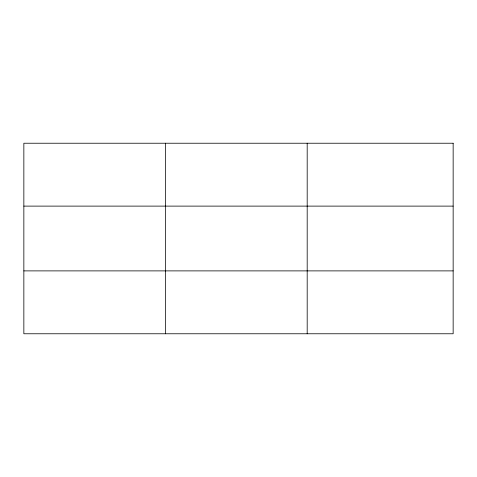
<?xml version="1.0" encoding="UTF-8"?>
<svg xmlns="http://www.w3.org/2000/svg" width="477" height="477" viewBox="0 0 477 477"><rect width="100%" height="100%" fill="white"/><g stroke="black" fill="none" stroke-linecap="round" stroke-linejoin="round"><path stroke-width="0.72" d="M307.188 143.231L307.188 333.769M23.85 206.112L453.15 206.112M23.85 270.888L453.15 270.888M165.519 143.231L165.519 333.769M453.15 143.231L453.15 333.769L23.85 333.769L23.85 143.231L453.15 143.231"/></g></svg>
